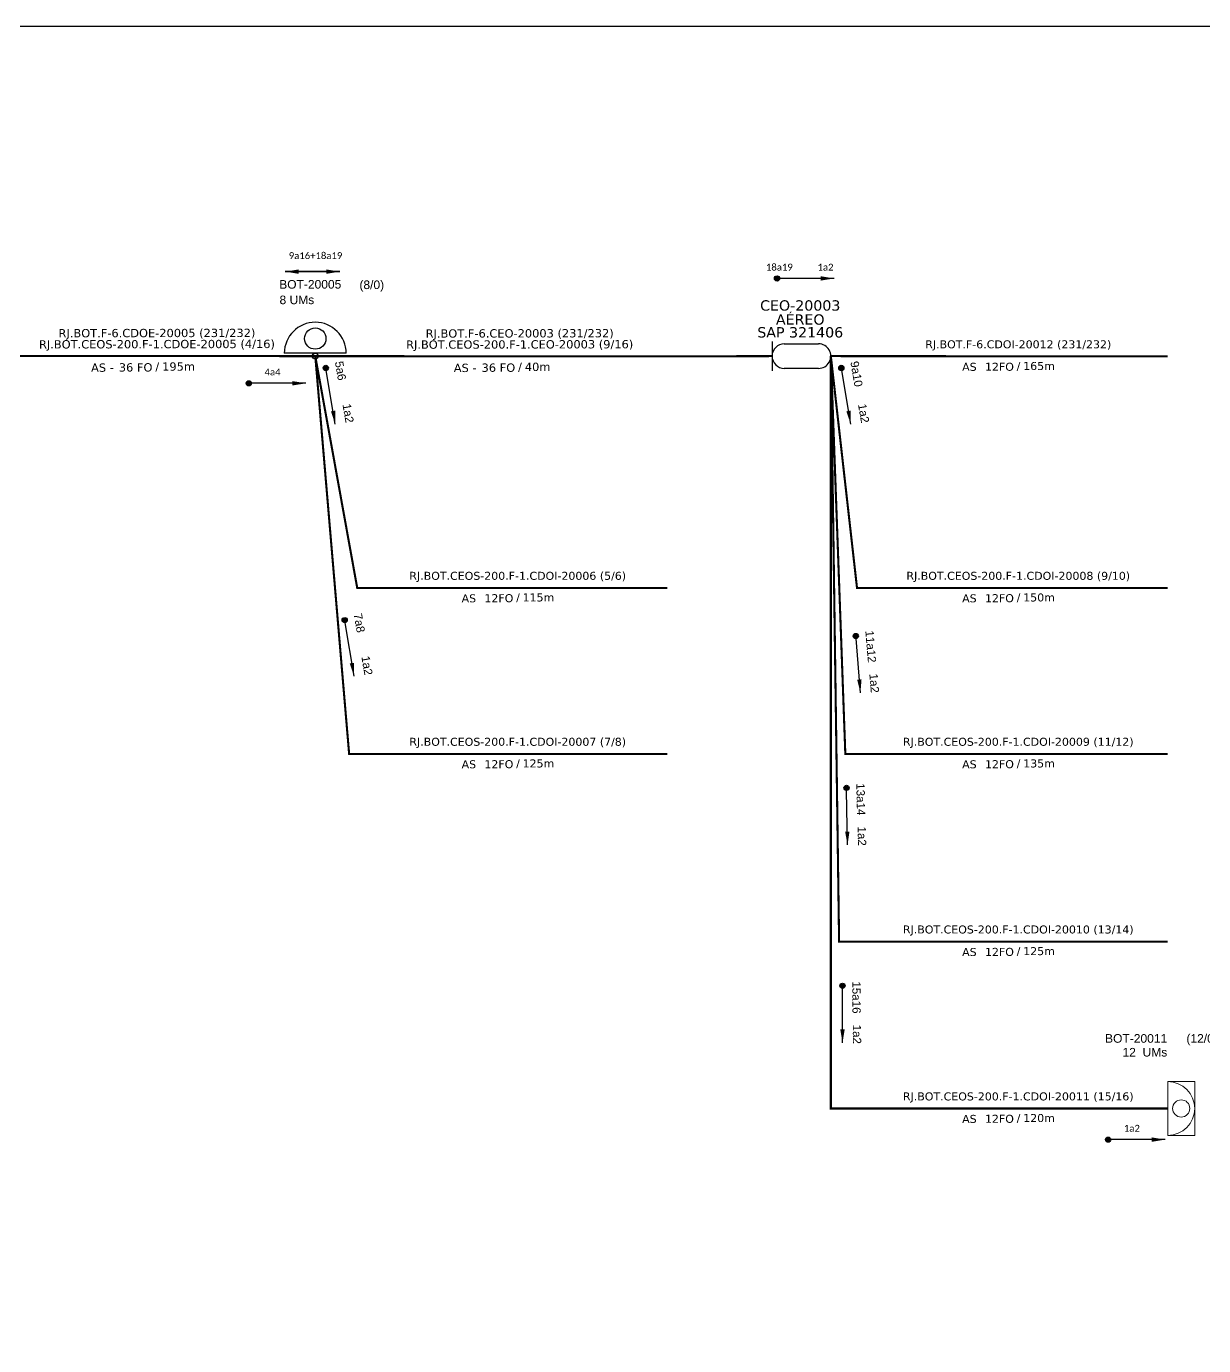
# Model space of a CAD drawing. Extents: x -89 to 749, y 705 to 1299.
# Drawn here: x 202.7 to 467.7, y 1002 to 1299 of the extents above; entities that cross this region are included whole.
import ezdxf
from ezdxf.enums import TextEntityAlignment as Align

# ---------------------------------------------------------------- set-up
doc = ezdxf.new("R2010")
doc.units = 0
for name, color, linetype, lineweight in [("20.0-LEGENDA DOS CDO'S", 1, 'Continuous', 0), ('20.1-CDO_INTERIOR', 1, 'Continuous', 0), ('20.2-CDO_POSTE', 1, 'Continuous', 5), ('40.1-ETIQUETAS', 1, 'Continuous', 20)]:
    doc.layers.add(name, color=color, linetype=linetype, lineweight=lineweight)
for name, color, linetype in [('20.4-CEOS', 1, 'Continuous'), ('20.5-CEO', 1, 'Continuous'), ('CAP a instalar', 1, 'Continuous'), ('label_cabos', 7, 'Continuous'), ('Seta indicação do cabo', 7, 'Continuous')]:
    doc.layers.add(name, color=color, linetype=linetype)
doc.styles.add('ARIAL', font='arial.ttf')
doc.styles.add('siredit', font='verdana.ttf')
doc.styles.get("Standard").update_dxf_attribs({"font": 'arial.ttf'})
doc.linetypes.add('FENCELINE1', pattern='A,0.25,-0.1,[133,ltypeshp.shx,S=0.1,R=0,X=-0.1,Y=0],-0.1,1', length=1.45)
doc.dimstyles.new('CC', dxfattribs={"dimtxt": 1, "dimasz": 2, "dimexe": 0.18, "dimexo": 0.0625, "dimgap": 0.09, "dimtad": 0, "dimdec": 0, "dimrnd": 1, "dimzin": 0, "dimdsep": 46, "dimtxsty": 'siredit', "dimblk": 'NONE', "dimcen": 0, "dimse1": 1, "dimse2": 1, "dimsd1": 1, "dimsd2": 1, "dimclrt": 7, "dimadec": 0, "dimazin": 0, "dimtfac": 1, "dimtdec": 0, "dimtofl": 0, "dimtmove": 0, "dimatfit": 3, "dimfxl": 0, "dimtolj": 1, "dimtzin": 0, "dimarcsym": 0})

# ---------------------------------------------------------------- blocks, each defined once
blk = doc.blocks.new('ETIQUETA_RS5F')
at = {"layer": '40.1-ETIQUETAS', "color": 0, "style": 'siredit'}
blk.add_text('/', height=1.5, dxfattribs=at).set_placement((1.58, -1.95), align=Align.MIDDLE_RIGHT)
for tag, p in [('ETIQUETA_R_PRIMARIA', (1.21, 4.1)), ('ETIQUETA_R_SECUNDARIA', (1.21, 2.1)), ('F_ATIVAS/F_MORTAS', (1.14, -4.24))]:
    blk.add_attdef(tag, text='', height=1.5, dxfattribs=at).set_placement(p, align=Align.MIDDLE_CENTER)
for tag, p in [('TIPO_CABO', (-6.58, -2.12)), ('CAP_CABO', (0.4, -2.09))]:
    blk.add_attdef(tag, text='', height=1.5, dxfattribs=at).set_placement(p, align=Align.MIDDLE_RIGHT)
blk.add_attdef('METROS', text='', height=1.5, dxfattribs=at).set_placement((2.14, -1.95), align=Align.MIDDLE_LEFT)
for tag, p in [('FUSÃO_1', (0.85, -8.39)), ('FUSÃO_2', (0.85, -10.6)), ('FUSÃO_3', (0.85, -12.93)), ('FUSÃO_4', (0.85, -15.14)), ('FUSÃO_5', (0.85, -17.16))]:
    blk.add_attdef(tag, text='', height=1.5, dxfattribs=at).set_placement(p, align=Align.CENTER)
blk = doc.blocks.new('_None')
blk = doc.blocks.new('CEO_CT_DRT')
at = {"layer": '20.5-CEO', "color": 0}
for p, q in [((-1.56, 1.26), (1.8, 1.26)), ((1.8, -1.13), (-1.56, -1.13))]:
    blk.add_line(p, q, dxfattribs=at)
blk.add_lwpolyline([(-2.75, 1.51), (-2.75, -1.38)], dxfattribs=at)
for centre, start, end in [((-1.56, 0.07), 90, 270), ((1.8, 0.07), 270, 90)]:
    blk.add_arc(centre, 1.2, start, end, dxfattribs=at)
at = {"layer": '20.5-CEO', "color": 7, "style": 'siredit'}
for tag, p in [('CEO_Nº', (0.12, 5.61)), ('LOCAL', (0.12, 4.23)), ('SAP', (0.12, 2.97)), ('FIBRAS_RESERVA', (0.12, -1.94))]:
    blk.add_attdef(tag, text='', height=1.01, dxfattribs=at).set_placement(p, align=Align.TOP_CENTER)
blk = doc.blocks.new('CDOE-TEXTO PADRÃO')
at = {"layer": "20.0-LEGENDA DOS CDO'S", "color": 0, "style": 'ARIAL'}
for tag, p in [('CDO_N', (0.49, 7.39)), ('CORDOALHA', (0.5, 4.33)), ('SAP', (0.51, 1.67)), ('SPLITER_1', (0.59, -0.91)), ('SPLITER_2', (0.6, -3.55)), ('(XX-XX_F)S', (0.54, -8.29)), ('(XX-XX_L)S', (0.55, -10.83)), ('UMS', (0.55, -13.15))]:
    blk.add_attdef(tag, p, '', height=1.7, rotation=0.118, dxfattribs=at)
blk.add_attdef('FIBRAS_UTILIZADAS', text='', height=1.7, rotation=0.118, dxfattribs=at).set_placement((19.77, 7.43), align=Align.CENTER)

msp = doc.modelspace()

# ---------------------------------------------------------------- hatches: boundary and pattern name
at = {"layer": 'Seta indicação do cabo'}
h = msp.add_hatch(color=256, dxfattribs=at)
h.dxf.hatch_style = 1
h.paths.add_polyline_path([(372.26, 1242.28, 1), (371.08, 1242.28, 1)])
h = msp.add_hatch(color=256, dxfattribs=at)
h.dxf.hatch_style = 1
h.paths.add_polyline_path([(270.68, 1222.13, 1), (269.5, 1222.13, 1)])
h = msp.add_hatch(color=256, dxfattribs=at)
h.dxf.hatch_style = 1
h.paths.add_polyline_path([(386.74, 1222.13, 1), (385.56, 1222.13, 1)])
h = msp.add_hatch(color=256, dxfattribs=at)
h.dxf.hatch_style = 1
h.paths.add_polyline_path([(253.34, 1218.67, 1), (252.17, 1218.67, 1)])
h = msp.add_hatch(color=256, dxfattribs=at)
h.dxf.hatch_style = 1
h.paths.add_polyline_path([(274.92, 1165.35, 1), (273.75, 1165.35, 1)])
h = msp.add_hatch(color=256, dxfattribs=at)
h.dxf.hatch_style = 1
h.paths.add_polyline_path([(390, 1161.77, 1), (388.83, 1161.77, 1)])
h = msp.add_hatch(color=256, dxfattribs=at)
h.dxf.hatch_style = 1
h.paths.add_polyline_path([(387.91, 1127.58, 1), (386.73, 1127.58, 1)])
h = msp.add_hatch(color=256, dxfattribs=at)
h.dxf.hatch_style = 1
h.paths.add_polyline_path([(386.98, 1083.03, 1), (385.81, 1083.03, 1)])
h = msp.add_hatch(color=256, dxfattribs=at)
h.dxf.hatch_style = 1
h.paths.add_polyline_path([(446.8, 1048.4, 1), (445.63, 1048.4, 1)])

# ---------------------------------------------------------------- linework, layer by layer
msp.add_lwpolyline([(-89.32, 705.02), (749.25, 705.02), (749.25, 1299.02), (-89.32, 1299.02), (-89.32, 705.02)])
at = {"layer": '20.1-CDO_INTERIOR', "color": 1, "lineweight": 18, "elevation": 1.19}
msp.add_lwpolyline([(465.7, 1049.35), (465.7, 1061.47), (459.64, 1061.47), (459.64, 1049.35)], close=True, dxfattribs=at)
at = {"layer": '20.1-CDO_INTERIOR', "color": 1, "lineweight": 18}
msp.add_circle((462.67, 1055.41, 1.19), 1.94, dxfattribs=at)
msp.add_arc((459.64, 1055.41, 1.19), 6.06, 270, 90, dxfattribs=at)
at = {"layer": 'CAP a instalar', "color": 7, "ltscale": 30, "elevation": 1.19}
msp.add_lwpolyline([(184.27, 1224.8, 0.469, 0.469, 0), (257.02, 1224.79, 0.469, 0.469, 0), (346.95, 1224.73, 0.469, 0.469, 0)], format="xyseb", dxfattribs=at)
at = {"layer": 'CAP a instalar', "color": 7, "ltscale": 30, "const_width": 0.469, "elevation": 1.19}
for points in [[(346.95, 1172.61), (277.16, 1172.61), (267.72, 1224.79)], [(346.95, 1135.24), (275.34, 1135.24), (267.72, 1224.79)], [(370.58, 1224.79), (346.95, 1224.73)], [(459.64, 1172.61), (389.68, 1172.61), (383.79, 1224.79)], [(459.64, 1224.73), (383.79, 1224.79)], [(459.64, 1135.24), (387.05, 1135.24), (383.79, 1224.79)], [(459.64, 1092.99), (385.65, 1092.99), (383.79, 1224.79)]]:
    msp.add_lwpolyline(points, dxfattribs=at)
at = {"layer": 'CAP a instalar', "color": 1, "ltscale": 30, "const_width": 0.469, "elevation": 1.19}
msp.add_lwpolyline([(459.64, 1055.41), (383.79, 1055.41), (383.79, 1224.79)], dxfattribs=at)
at = {"layer": 'label_cabos', "color": 7}
msp.add_line((274.69, 1225.44, 1.19), (260.75, 1225.44, 1.19), dxfattribs=at)
for centre, radius in [((267.72, 1228.75, 1.19), 2.4), ((267.72, 1224.79, 1.19), 0.645)]:
    msp.add_circle(centre, radius, dxfattribs=at)
msp.add_arc((267.72, 1225.44, 1.19), 6.97, 0, 180, dxfattribs=at)
at = {"layer": 'Seta indicação do cabo'}
for centre in [(371.67, 1242.28, 1.19), (270.09, 1222.13, 1.19), (386.15, 1222.13, 1.19), (252.76, 1218.67, 1.19), (274.34, 1165.35, 1.19), (389.41, 1161.77, 1.19), (387.32, 1127.58, 1.19), (386.4, 1083.03, 1.19), (446.21, 1048.4, 1.19)]:
    msp.add_circle(centre, 0.587, dxfattribs=at)

# ---------------------------------------------------------------- block references
at = {"layer": '20.2-CDO_POSTE', "color": 7}
ref = msp.add_blockref('CDOE-TEXTO PADRÃO', (267.91, 1227, 1.19), dxfattribs=dict(at, xscale=1.139062503352761, yscale=1.139062503352761, zscale=1.1390625))
ref.add_attrib('CDO_N', 'BOT-20005', (259.6, 1239.97, 1.19), dxfattribs={"layer": "20.0-LEGENDA DOS CDO'S", "color": 0, "height": 1.936, "rotation": 0.118, "style": 'ARIAL'})
ref.add_attrib('CORDOALHA', '8 UMs', (259.67, 1236.48, 1.19), dxfattribs={"layer": "20.0-LEGENDA DOS CDO'S", "color": 0, "height": 1.936, "rotation": 0.118, "style": 'ARIAL'})
ref.add_attrib('FIBRAS_UTILIZADAS', '       (8/0)', dxfattribs={"layer": "20.0-LEGENDA DOS CDO'S", "color": 0, "height": 1.9362, "rotation": 0.118, "style": 'ARIAL'}).set_placement((277.81, 1239.88, 1.19), align=Align.CENTER)
at = {"layer": '20.4-CEOS', "color": 5}
ref = msp.add_blockref('CEO_CT_DRT', (376.9, 1224.63, 1.19), dxfattribs=dict(at, xscale=2.296874999999997, yscale=2.296874999999997, zscale=2.296874999999997, rotation=359.9999964697354))
ref.add_attrib('CEO_Nº', 'CEO-20003', dxfattribs={"layer": '20.5-CEO', "color": 7, "height": 2.328, "rotation": 360, "style": 'siredit'}).set_placement((376.9, 1237.36, 1.19), align=Align.TOP_CENTER)
ref.add_attrib('LOCAL', 'AÉREO', dxfattribs={"layer": '20.5-CEO', "color": 7, "height": 2.328, "rotation": 360, "style": 'siredit'}).set_placement((376.9, 1234.2, 1.19), align=Align.TOP_CENTER)
ref.add_attrib('SAP', 'SAP 321406', dxfattribs={"layer": '20.5-CEO', "color": 7, "height": 2.328, "rotation": 360, "style": 'siredit'}).set_placement((376.9, 1231.31, 1.19), align=Align.TOP_CENTER)
at = {"layer": '40.1-ETIQUETAS', "color": 7}
ref = msp.add_blockref('ETIQUETA_RS5F', (230.6, 1224.87, 1.19), dxfattribs=dict(at, xscale=1.246476226522507, yscale=1.246476226522506, zscale=1.246476226522506, rotation=0.1179917413874844))
ref.add_attrib('ETIQUETA_R_PRIMARIA', 'RJ.BOT.F-6.CDOE-20005 (231/232)', dxfattribs={"color": 0, "height": 1.8697, "rotation": 0.118, "style": 'siredit'}).set_placement((232.07, 1229.99, 1.19), align=Align.MIDDLE_CENTER)
ref.add_attrib('ETIQUETA_R_SECUNDARIA', 'RJ.BOT.CEOS-200.F-1.CDOE-20005 (4/16)', dxfattribs={"color": 0, "height": 1.8697, "rotation": 0.118, "style": 'siredit'}).set_placement((232.07, 1227.49, 1.19), align=Align.MIDDLE_CENTER)
ref.add_attrib('TIPO_CABO', 'AS -', dxfattribs={"color": 0, "height": 1.87, "rotation": 0.118, "style": 'siredit'}).set_placement((222.36, 1222.21, 1.19), align=Align.MIDDLE_RIGHT)
ref.add_attrib('CAP_CABO', '36 FO', dxfattribs={"color": 0, "height": 1.87, "rotation": 0.118, "style": 'siredit'}).set_placement((231.06, 1222.26, 1.19), align=Align.MIDDLE_RIGHT)
ref.add_attrib('METROS', '195m', dxfattribs={"color": 0, "height": 1.87, "rotation": 0.118, "style": 'siredit'}).set_placement((233.24, 1222.44, 1.19), align=Align.MIDDLE_LEFT)
ref = msp.add_blockref('ETIQUETA_RS5F', (312.26, 1224.8, 1.19), dxfattribs=dict(at, xscale=1.246476226522507, yscale=1.246476226522506, zscale=1.246476226522506, rotation=0.1179917413874841))
ref.add_attrib('ETIQUETA_R_PRIMARIA', 'RJ.BOT.F-6.CEO-20003 (231/232)', dxfattribs={"color": 0, "height": 1.8697, "rotation": 0.118, "style": 'siredit'}).set_placement((313.73, 1229.92, 1.19), align=Align.MIDDLE_CENTER)
ref.add_attrib('ETIQUETA_R_SECUNDARIA', 'RJ.BOT.CEOS-200.F-1.CEO-20003 (9/16)', dxfattribs={"color": 0, "height": 1.8697, "rotation": 0.118, "style": 'siredit'}).set_placement((313.73, 1227.43, 1.19), align=Align.MIDDLE_CENTER)
ref.add_attrib('TIPO_CABO', 'AS -', dxfattribs={"color": 0, "height": 1.87, "rotation": 0.118, "style": 'siredit'}).set_placement((304.02, 1222.15, 1.19), align=Align.MIDDLE_RIGHT)
ref.add_attrib('CAP_CABO', '36 FO', dxfattribs={"color": 0, "height": 1.87, "rotation": 0.118, "style": 'siredit'}).set_placement((312.73, 1222.2, 1.19), align=Align.MIDDLE_RIGHT)
ref.add_attrib('METROS', '40m', dxfattribs={"color": 0, "height": 1.87, "rotation": 0.118, "style": 'siredit'}).set_placement((314.9, 1222.37, 1.19), align=Align.MIDDLE_LEFT)
at = {"layer": 'CAP a instalar', "color": 7, "ltscale": 30}
ref = msp.add_blockref('ETIQUETA_RS5F', (424.56, 1224.92, 1.19), dxfattribs=dict(at, xscale=1.201354965018989, yscale=1.201354965018989, zscale=1.201354965018989))
ref.add_attrib('ETIQUETA_R_SECUNDARIA', 'RJ.BOT.F-6.CDOI-20012 (231/232)', dxfattribs={"layer": '40.1-ETIQUETAS', "color": 0, "height": 1.802, "style": 'siredit'}).set_placement((425.98, 1227.45, 1.19), align=Align.MIDDLE_CENTER)
ref.add_attrib('TIPO_CABO', 'AS', dxfattribs={"layer": '40.1-ETIQUETAS', "color": 0, "height": 1.802, "style": 'siredit'}).set_placement((416.61, 1222.38, 1.19), align=Align.MIDDLE_RIGHT)
ref.add_attrib('CAP_CABO', '12FO', dxfattribs={"layer": '40.1-ETIQUETAS', "color": 0, "height": 1.802, "style": 'siredit'}).set_placement((425, 1222.4, 1.19), align=Align.MIDDLE_RIGHT)
ref.add_attrib('METROS', '165m', dxfattribs={"layer": '40.1-ETIQUETAS', "color": 0, "height": 1.802, "style": 'siredit'}).set_placement((427.1, 1222.57, 1.19), align=Align.MIDDLE_LEFT)
at = {"layer": 'CAP a instalar', "color": 7, "linetype": 'FENCELINE1', "ltscale": 7}
ref = msp.add_blockref('ETIQUETA_RS5F', (311.87, 1172.8, 1.19), dxfattribs=dict(at, xscale=1.201354965018989, yscale=1.201354965018989, zscale=1.201354965018989))
ref.add_attrib('ETIQUETA_R_SECUNDARIA', 'RJ.BOT.CEOS-200.F-1.CDOI-20006 (5/6)', dxfattribs={"layer": '40.1-ETIQUETAS', "color": 0, "height": 1.802, "style": 'siredit'}).set_placement((313.29, 1175.33, 1.19), align=Align.MIDDLE_CENTER)
ref.add_attrib('TIPO_CABO', 'AS', dxfattribs={"layer": '40.1-ETIQUETAS', "color": 0, "height": 1.802, "style": 'siredit'}).set_placement((303.92, 1170.26, 1.19), align=Align.MIDDLE_RIGHT)
ref.add_attrib('CAP_CABO', '12FO', dxfattribs={"layer": '40.1-ETIQUETAS', "color": 0, "height": 1.802, "style": 'siredit'}).set_placement((312.31, 1170.29, 1.19), align=Align.MIDDLE_RIGHT)
ref.add_attrib('METROS', '115m', dxfattribs={"layer": '40.1-ETIQUETAS', "color": 0, "height": 1.802, "style": 'siredit'}).set_placement((314.4, 1170.46, 1.19), align=Align.MIDDLE_LEFT)
ref = msp.add_blockref('ETIQUETA_RS5F', (424.56, 1172.8, 1.19), dxfattribs=dict(at, xscale=1.201354965018989, yscale=1.201354965018989, zscale=1.201354965018989))
ref.add_attrib('ETIQUETA_R_SECUNDARIA', 'RJ.BOT.CEOS-200.F-1.CDOI-20008 (9/10)', dxfattribs={"layer": '40.1-ETIQUETAS', "color": 0, "height": 1.802, "style": 'siredit'}).set_placement((425.98, 1175.33, 1.19), align=Align.MIDDLE_CENTER)
ref.add_attrib('TIPO_CABO', 'AS', dxfattribs={"layer": '40.1-ETIQUETAS', "color": 0, "height": 1.802, "style": 'siredit'}).set_placement((416.61, 1170.26, 1.19), align=Align.MIDDLE_RIGHT)
ref.add_attrib('CAP_CABO', '12FO', dxfattribs={"layer": '40.1-ETIQUETAS', "color": 0, "height": 1.802, "style": 'siredit'}).set_placement((425, 1170.29, 1.19), align=Align.MIDDLE_RIGHT)
ref.add_attrib('METROS', '150m', dxfattribs={"layer": '40.1-ETIQUETAS', "color": 0, "height": 1.802, "style": 'siredit'}).set_placement((427.1, 1170.46, 1.19), align=Align.MIDDLE_LEFT)
ref = msp.add_blockref('ETIQUETA_RS5F', (311.87, 1135.44, 1.19), dxfattribs=dict(at, xscale=1.201354965018989, yscale=1.201354965018989, zscale=1.201354965018989))
ref.add_attrib('ETIQUETA_R_SECUNDARIA', 'RJ.BOT.CEOS-200.F-1.CDOI-20007 (7/8)', dxfattribs={"layer": '40.1-ETIQUETAS', "color": 0, "height": 1.802, "style": 'siredit'}).set_placement((313.29, 1137.97, 1.19), align=Align.MIDDLE_CENTER)
ref.add_attrib('TIPO_CABO', 'AS', dxfattribs={"layer": '40.1-ETIQUETAS', "color": 0, "height": 1.802, "style": 'siredit'}).set_placement((303.92, 1132.9, 1.19), align=Align.MIDDLE_RIGHT)
ref.add_attrib('CAP_CABO', '12FO', dxfattribs={"layer": '40.1-ETIQUETAS', "color": 0, "height": 1.802, "style": 'siredit'}).set_placement((312.31, 1132.92, 1.19), align=Align.MIDDLE_RIGHT)
ref.add_attrib('METROS', '125m', dxfattribs={"layer": '40.1-ETIQUETAS', "color": 0, "height": 1.802, "style": 'siredit'}).set_placement((314.4, 1133.09, 1.19), align=Align.MIDDLE_LEFT)
ref = msp.add_blockref('ETIQUETA_RS5F', (424.56, 1135.44, 1.19), dxfattribs=dict(at, xscale=1.201354965018989, yscale=1.201354965018989, zscale=1.201354965018989))
ref.add_attrib('ETIQUETA_R_SECUNDARIA', 'RJ.BOT.CEOS-200.F-1.CDOI-20009 (11/12)', dxfattribs={"layer": '40.1-ETIQUETAS', "color": 0, "height": 1.802, "style": 'siredit'}).set_placement((425.98, 1137.97, 1.19), align=Align.MIDDLE_CENTER)
ref.add_attrib('TIPO_CABO', 'AS', dxfattribs={"layer": '40.1-ETIQUETAS', "color": 0, "height": 1.802, "style": 'siredit'}).set_placement((416.61, 1132.9, 1.19), align=Align.MIDDLE_RIGHT)
ref.add_attrib('CAP_CABO', '12FO', dxfattribs={"layer": '40.1-ETIQUETAS', "color": 0, "height": 1.802, "style": 'siredit'}).set_placement((425, 1132.92, 1.19), align=Align.MIDDLE_RIGHT)
ref.add_attrib('METROS', '135m', dxfattribs={"layer": '40.1-ETIQUETAS', "color": 0, "height": 1.802, "style": 'siredit'}).set_placement((427.1, 1133.09, 1.19), align=Align.MIDDLE_LEFT)
ref = msp.add_blockref('ETIQUETA_RS5F', (424.56, 1093.18, 1.19), dxfattribs=dict(at, xscale=1.201354965018989, yscale=1.201354965018989, zscale=1.201354965018989))
ref.add_attrib('ETIQUETA_R_SECUNDARIA', 'RJ.BOT.CEOS-200.F-1.CDOI-20010 (13/14)', dxfattribs={"layer": '40.1-ETIQUETAS', "color": 0, "height": 1.802, "style": 'siredit'}).set_placement((425.98, 1095.71, 1.19), align=Align.MIDDLE_CENTER)
ref.add_attrib('TIPO_CABO', 'AS', dxfattribs={"layer": '40.1-ETIQUETAS', "color": 0, "height": 1.802, "style": 'siredit'}).set_placement((416.61, 1090.64, 1.19), align=Align.MIDDLE_RIGHT)
ref.add_attrib('CAP_CABO', '12FO', dxfattribs={"layer": '40.1-ETIQUETAS', "color": 0, "height": 1.802, "style": 'siredit'}).set_placement((425, 1090.66, 1.19), align=Align.MIDDLE_RIGHT)
ref.add_attrib('METROS', '125m', dxfattribs={"layer": '40.1-ETIQUETAS', "color": 0, "height": 1.802, "style": 'siredit'}).set_placement((427.1, 1090.83, 1.19), align=Align.MIDDLE_LEFT)
at = {"layer": 'CAP a instalar', "color": 1, "linetype": 'FENCELINE1', "ltscale": 7}
ref = msp.add_blockref('ETIQUETA_RS5F', (424.56, 1055.6, 1.19), dxfattribs=dict(at, xscale=1.201354965018989, yscale=1.201354965018989, zscale=1.201354965018989))
ref.add_attrib('ETIQUETA_R_SECUNDARIA', 'RJ.BOT.CEOS-200.F-1.CDOI-20011 (15/16)', dxfattribs={"layer": '40.1-ETIQUETAS', "color": 0, "height": 1.802, "style": 'siredit'}).set_placement((425.98, 1058.13, 1.19), align=Align.MIDDLE_CENTER)
ref.add_attrib('TIPO_CABO', 'AS', dxfattribs={"layer": '40.1-ETIQUETAS', "color": 0, "height": 1.802, "style": 'siredit'}).set_placement((416.61, 1053.06, 1.19), align=Align.MIDDLE_RIGHT)
ref.add_attrib('CAP_CABO', '12FO', dxfattribs={"layer": '40.1-ETIQUETAS', "color": 0, "height": 1.802, "style": 'siredit'}).set_placement((425, 1053.09, 1.19), align=Align.MIDDLE_RIGHT)
ref.add_attrib('METROS', '120m', dxfattribs={"layer": '40.1-ETIQUETAS', "color": 0, "height": 1.802, "style": 'siredit'}).set_placement((427.1, 1053.26, 1.19), align=Align.MIDDLE_LEFT)

# ---------------------------------------------------------------- texts
at = {"color": 7, "char_height": 1.545, "width": 26.1187, "attachment_point": 5}
for s, insert in [('\\C7;\\fCalibri|b0|i0|c0|p34;9a16+18a19', (267.78, 1247.4, 1.19)), ('\\C7;\\fCalibri|b0|i0|c0|p34;4a4', (258.1, 1221.21, 1.19))]:
    msp.add_mtext(s, dxfattribs=dict(at, insert=insert))
at = {"char_height": 1.545, "width": 26.1187, "attachment_point": 5}
for s, insert in [('\\C7;\\fCalibri|b0|i0|c0|p34;18a19', (372.2, 1244.81, 1.19)), ('\\C7;\\fCalibri|b0|i0|c0|p34;1a2', (382.59, 1244.81, 1.19)), ('\\C7;\\fCalibri|b0|i0|c0|p34;1a2', (451.56, 1050.94, 1.19))]:
    msp.add_mtext(s, dxfattribs=dict(at, insert=insert))
at = {"color": 7, "char_height": 1.869, "width": 3.027, "attachment_point": 1, "rotation": 279.7479}
for s, insert in [('5a6', (273.96, 1223.8, 1.19)), ('1a2', (275.68, 1214.22, 1.19)), ('7a8', (278.2, 1167.02, 1.19)), ('1a2', (279.93, 1157.43, 1.19))]:
    msp.add_mtext(s, dxfattribs=dict(at, insert=insert))
at = {"char_height": 1.869, "width": 3.027, "attachment_point": 1}
for s, insert, rotation in [('9a10', (390.02, 1223.8, 1.19), 279.7479), ('1a2', (391.74, 1214.21, 1.19), 279.7479), ('11a12', (393.41, 1163.1, 1.19), 274.8303), ('1a2', (394.31, 1153.4, 1.19), 274.8303), ('13a14', (391.39, 1128.66, 1.19), 271.259), ('1a2', (391.68, 1118.92, 1.19), 271.259), ('15a16', (390.48, 1084.04, 1.19), 270.3073), ('1a2', (390.61, 1074.3, 1.19), 270.3073)]:
    msp.add_mtext(s, dxfattribs=dict(at, insert=insert, rotation=rotation))
at = {"layer": "20.0-LEGENDA DOS CDO'S", "color": 1, "style": 'ARIAL'}
for s, p in [('BOT-20011', (459.52, 1070.21, 1.19)), ('12  UMs', (459.53, 1067.1, 1.19))]:
    msp.add_text(s, height=1.939, dxfattribs=at).set_placement(p, align=Align.RIGHT)
msp.add_text('    (12/0)', height=1.935, dxfattribs=at).set_placement((465.87, 1070.21, 1.19), align=Align.CENTER)

# ---------------------------------------------------------------- leaders
at = {"layer": 'Seta indicação do cabo', "color": 7}
for points in [[(273.21, 1243.81, 1.19), (260.97, 1243.81, 1.19)], [(260.97, 1243.81, 1.19), (273.21, 1243.81, 1.19)]]:
    msp.add_leader(points, dimstyle='CC', override={"dimasz": 3}, dxfattribs=at)
at = {"layer": 'Seta indicação do cabo'}
for points in [[(384.5, 1242.28, 1.19), (372.26, 1242.28, 1.19)], [(272.22, 1209.48, 1.19), (270.19, 1221.56, 1.19)], [(388.27, 1209.48, 1.19), (386.25, 1221.55, 1.19)], [(265.58, 1218.67, 1.19), (253.34, 1218.67, 1.19)], [(276.46, 1152.7, 1.19), (274.43, 1164.77, 1.19)], [(390.45, 1148.98, 1.19), (389.46, 1161.18, 1.19)], [(387.55, 1114.75, 1.19), (387.33, 1126.99, 1.19)], [(386.42, 1070.2, 1.19), (386.4, 1082.44, 1.19)], [(459.04, 1048.4, 1.19), (446.8, 1048.4, 1.19)]]:
    msp.add_leader(points, dimstyle='CC', override={"dimasz": 3}, dxfattribs=at)

doc.saveas('drawing.dxf')
